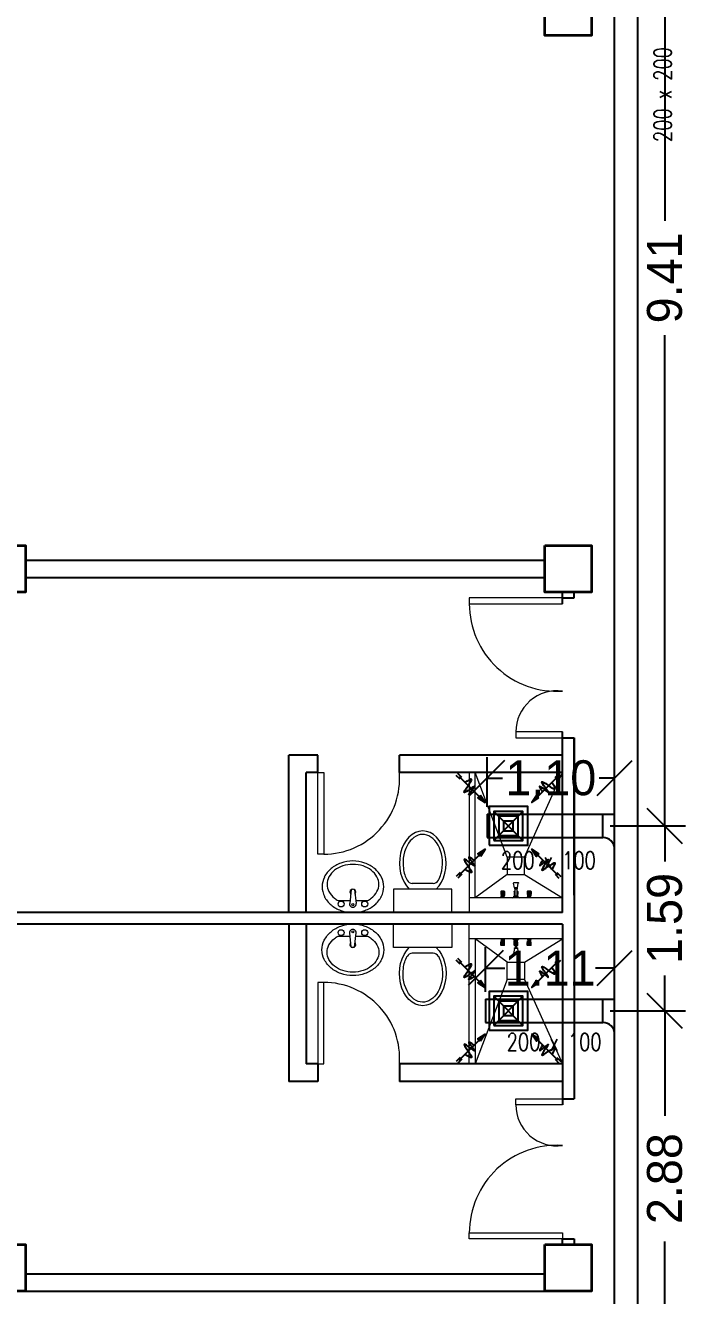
# Model space of a CAD drawing. Header units: inches. Extents: x 57 to 217, y -85 to 29.
# Drawn here: x 162.09 to 167.78, y -72.91 to -62.01 of the extents above; entities that cross this region are included whole.
import ezdxf

# ---------------------------------------------------------------- set-up
doc = ezdxf.new("R2010")
doc.units = ezdxf.units.IN
doc.header["$MEASUREMENT"] = 0
for name, color, linetype in [('AIR', 7, 'Continuous'), ('AIR-00', 8, 'Continuous'), ('AIR-03', 30, 'Continuous'), ('dimen', 7, 'Continuous'), ('ducting label', 7, 'Continuous'), ('exhaust', 7, 'Continuous')]:
    doc.layers.add(name, color=color, linetype=linetype)
doc.styles.add('Arch-Dim', font='simplex.shx', dxfattribs={"width": 0.75})
doc.dimstyles.new('Copy of dimension', dxfattribs={"dimtxt": 0.3, "dimasz": 0.3, "dimexe": 0.18, "dimexo": 0.0625, "dimgap": 0.09, "dimtad": 0, "dimzin": 0, "dimdsep": 46, "dimtxsty": 'Standard', "dimblk": 'OBLIQUE', "dimcen": 0.09, "dimclrd": 256, "dimclre": 256, "dimclrt": 256, "dimadec": 0, "dimazin": 0, "dimtfac": 1, "dimtofl": 0, "dimtmove": 0, "dimatfit": 3, "dimldrblk": 'OBLIQUE', "dimfxl": 1, "dimtolj": 1, "dimtzin": 0, "dimarcsym": 0})

# ---------------------------------------------------------------- blocks, each defined once
blk = doc.blocks.new('GRILL-C-IN')
at = {"layer": 'AIR-00', "ltscale": 3}
for p, q in [((-0.601, 0.623), (-0.651, 0.674)), ((0.601, 0.623), (0.651, 0.674)), ((-0.623, 0.601), (-0.674, 0.651)), ((-0.637, 0.637), (-0.3, 0.3)), ((0.637, 0.637), (0.3, 0.3)), ((0.623, 0.601), (0.674, 0.651)), ((-0.637, -0.637), (-0.3, -0.3)), ((0.637, -0.637), (0.3, -0.3)), ((-0.623, -0.601), (-0.674, -0.651)), ((-0.601, -0.623), (-0.651, -0.674)), ((0.601, -0.623), (0.651, -0.674)), ((0.623, -0.601), (0.674, -0.651))]:
    blk.add_line(p, q, dxfattribs=at)
at = {"layer": 'AIR-00', "color": 50}
for p, q in [((-0.188, 0.187), (0.187, -0.188)), ((0.187, 0.187), (-0.188, -0.188))]:
    blk.add_line(p, q, dxfattribs=at)
at = {"layer": 'AIR-00', "ltscale": 3}
for points in [[(-0.362, 0.393), (-0.393, 0.362), (-0.3, 0.3)], [(0.393, 0.362), (0.362, 0.393), (0.3, 0.3)], [(-0.362, -0.393), (-0.393, -0.362), (-0.3, -0.3)], [(0.393, -0.362), (0.362, -0.393), (0.3, -0.3)]]:
    blk.add_lwpolyline(points, close=True, dxfattribs=at)
at = {"layer": 'AIR-00', "color": 50}
for points in [[(-0.188, -0.188), (0.187, -0.188), (0.187, 0.187), (-0.188, 0.187)], [(-0.125, -0.125), (0.125, -0.125), (0.125, 0.125), (-0.125, 0.125)], [(-0.062, -0.062), (0.062, -0.062), (0.062, 0.062), (-0.062, 0.062)]]:
    blk.add_lwpolyline(points, close=True, dxfattribs=at)
at = {"layer": 'AIR-00', "ltscale": 3}
for points in [[(-0.441, 0.441), (-0.512, 0.404), (-0.432, 0.514), (-0.568, 0.43), (-0.477, 0.6), (-0.561, 0.561)], [(0.441, 0.441), (0.404, 0.512), (0.514, 0.432), (0.43, 0.568), (0.6, 0.477), (0.561, 0.561)], [(-0.441, -0.441), (-0.512, -0.404), (-0.432, -0.514), (-0.568, -0.43), (-0.477, -0.6), (-0.561, -0.561)], [(0.441, -0.441), (0.404, -0.512), (0.514, -0.432), (0.43, -0.568), (0.6, -0.477), (0.561, -0.561)]]:
    blk.add_spline(points, degree=3, dxfattribs=at)
for points in [[(-0.3, 0.3), (-0.362, 0.393), (-0.393, 0.362)], [(0.3, 0.3), (0.393, 0.362), (0.362, 0.393)], [(-0.3, -0.3), (-0.362, -0.393), (-0.393, -0.362)], [(0.3, -0.3), (0.393, -0.362), (0.362, -0.393)]]:
    blk.add_solid(points, dxfattribs=at)
at = {"layer": 'AIR-03', "color": 6}
blk.add_lwpolyline([(-0.25, -0.25), (0.25, -0.25), (0.25, 0.25), (-0.25, 0.25)], close=True, dxfattribs=at)
blk = doc.blocks.new('_Oblique')
at = {"color": 0, "linetype": 'ByBlock', "lineweight": -2}
blk.add_line((-0.5, -0.5), (0.5, 0.5), dxfattribs=at)
blk = doc.blocks.new('*D115')
at = {"layer": 'Defpoints', "color": 0, "transparency": 16777216}
for p in [(167.05, -70.471), (167.58, -70.471), (167.35, -73.351)]:
    blk.add_point(p, dxfattribs=at)
at = {"layer": 'dimen', "lineweight": -2, "transparency": 16777216}
for p, q in [((167.112, -70.471), (167.76, -70.471)), ((167.58, -70.471), (167.58, -71.371)), ((167.58, -73.351), (167.58, -72.451)), ((167.412, -73.351), (167.76, -73.351))]:
    blk.add_line(p, q, dxfattribs=at)
at = {"layer": 'dimen', "lineweight": -2, "transparency": 16777216, "xscale": 0.3, "yscale": 0.3, "zscale": 0.3}
for p, rotation in [((167.58, -70.471), 90), ((167.58, -73.351), 270)]:
    blk.add_blockref('_Oblique', p, dxfattribs=dict(at, rotation=rotation))
at = {"layer": 'dimen', "transparency": 16777216, "insert": (167.58, -71.911), "char_height": 0.3, "attachment_point": 5, "rotation": 90}
blk.add_mtext('\\A1;2.88', dxfattribs=at)
blk = doc.blocks.new('*D116')
at = {"layer": 'Defpoints', "color": 0, "transparency": 16777216}
for p in [(167.05, -68.884), (167.58, -68.884), (167.05, -70.471)]:
    blk.add_point(p, dxfattribs=at)
at = {"layer": 'dimen', "lineweight": -2, "transparency": 16777216}
for p, q in [((167.112, -68.884), (167.76, -68.884)), ((167.58, -68.884), (167.58, -69.188)), ((167.58, -70.471), (167.58, -70.168)), ((167.112, -70.471), (167.76, -70.471))]:
    blk.add_line(p, q, dxfattribs=at)
at = {"layer": 'dimen', "lineweight": -2, "transparency": 16777216, "xscale": 0.3, "yscale": 0.3, "zscale": 0.3}
for p, rotation in [((167.58, -68.884), 90), ((167.58, -70.471), 270)]:
    blk.add_blockref('_Oblique', p, dxfattribs=dict(at, rotation=rotation))
at = {"layer": 'dimen', "transparency": 16777216, "insert": (167.58, -69.678), "char_height": 0.3, "attachment_point": 5, "rotation": 90}
blk.add_mtext('\\A1;1.59', dxfattribs=at)
blk = doc.blocks.new('*D117')
at = {"layer": 'Defpoints', "color": 0, "transparency": 16777216}
for p in [(167.05, -59.479), (167.58, -59.479), (167.05, -68.884)]:
    blk.add_point(p, dxfattribs=at)
at = {"layer": 'dimen', "lineweight": -2, "transparency": 16777216}
for p, q in [((167.112, -59.479), (167.76, -59.479)), ((167.58, -59.479), (167.58, -63.691)), ((167.58, -68.884), (167.58, -64.671)), ((167.112, -68.884), (167.76, -68.884))]:
    blk.add_line(p, q, dxfattribs=at)
at = {"layer": 'dimen', "lineweight": -2, "transparency": 16777216, "xscale": 0.3, "yscale": 0.3, "zscale": 0.3}
for p, rotation in [((167.58, -59.479), 90), ((167.58, -68.884), 270)]:
    blk.add_blockref('_Oblique', p, dxfattribs=dict(at, rotation=rotation))
at = {"layer": 'dimen', "transparency": 16777216, "insert": (167.58, -64.181), "char_height": 0.3, "attachment_point": 5, "rotation": 90}
blk.add_mtext('\\A1;9.41', dxfattribs=at)
blk = doc.blocks.new('*D121')
at = {"layer": 'Defpoints', "color": 0, "transparency": 16777216}
for p in [(166.054, -68.473), (166.054, -68.784), (167.15, -68.784)]:
    blk.add_point(p, dxfattribs=at)
at = {"layer": 'dimen', "lineweight": -2, "transparency": 16777216}
for p, q in [((166.054, -68.721), (166.054, -68.293)), ((167.15, -68.721), (167.15, -68.293)), ((166.054, -68.473), (166.187, -68.473)), ((167.15, -68.473), (167.017, -68.473))]:
    blk.add_line(p, q, dxfattribs=at)
at = {"layer": 'dimen', "lineweight": -2, "transparency": 16777216, "xscale": 0.3, "yscale": 0.3, "zscale": 0.3, "rotation": 180}
blk.add_blockref('_Oblique', (166.054, -68.473), dxfattribs=at)
at = {"layer": 'dimen', "lineweight": -2, "transparency": 16777216, "xscale": 0.3, "yscale": 0.3, "zscale": 0.3}
blk.add_blockref('_Oblique', (167.15, -68.473), dxfattribs=at)
at = {"layer": 'dimen', "transparency": 16777216, "insert": (166.602, -68.473), "char_height": 0.3, "attachment_point": 5}
blk.add_mtext('\\A1;1.10', dxfattribs=at)
blk = doc.blocks.new('*D122')
at = {"layer": 'Defpoints', "color": 0, "transparency": 16777216}
for p in [(166.042, -70.104), (166.042, -70.371), (167.15, -70.371)]:
    blk.add_point(p, dxfattribs=at)
at = {"layer": 'dimen', "lineweight": -2, "transparency": 16777216}
for p, q in [((166.042, -70.309), (166.042, -69.924)), ((167.15, -70.309), (167.15, -69.924)), ((166.042, -70.104), (166.206, -70.104)), ((167.15, -70.104), (166.986, -70.104))]:
    blk.add_line(p, q, dxfattribs=at)
at = {"layer": 'dimen', "lineweight": -2, "transparency": 16777216, "xscale": 0.3, "yscale": 0.3, "zscale": 0.3, "rotation": 180}
blk.add_blockref('_Oblique', (166.042, -70.104), dxfattribs=at)
at = {"layer": 'dimen', "lineweight": -2, "transparency": 16777216, "xscale": 0.3, "yscale": 0.3, "zscale": 0.3}
blk.add_blockref('_Oblique', (167.15, -70.104), dxfattribs=at)
at = {"layer": 'dimen', "transparency": 16777216, "insert": (166.596, -70.104), "char_height": 0.3, "attachment_point": 5}
blk.add_mtext('\\A1;1.11', dxfattribs=at)

msp = doc.modelspace()

# ---------------------------------------------------------------- linework, layer by layer
at = {"color": 8, "lineweight": 25}
for p, q in [((162.09, -66.602), (166.552, -66.602)), ((162.09, -66.752), (166.552, -66.752)), ((166.702, -69.627), (161.84, -69.627)), ((166.702, -69.727), (161.84, -69.727)), ((162.09, -72.727), (166.552, -72.727)), ((162.09, -72.877), (166.552, -72.877))]:
    msp.add_line(p, q, dxfattribs=at)
at = {"color": 8, "linetype": 'ByBlock', "lineweight": 25}
for p, q in [((166.702, -66.977), (166.702, -66.877)), ((166.702, -66.927), (166.802, -66.927)), ((166.802, -66.927), (166.802, -66.877)), ((166.702, -69.627), (166.702, -68.077)), ((166.702, -68.127), (166.802, -68.127)), ((166.802, -69.477), (166.802, -68.127)), ((166.802, -68.127), (166.802, -71.227)), ((166.702, -69.727), (166.702, -71.277)), ((166.802, -69.877), (166.802, -71.227)), ((166.702, -71.227), (166.802, -71.227)), ((166.702, -72.477), (166.702, -72.427)), ((166.702, -72.427), (166.802, -72.427)), ((166.802, -72.427), (166.802, -72.477))]:
    msp.add_line(p, q, dxfattribs=at)
at = {"color": 8, "linetype": 'ByBlock', "lineweight": 25, "ltscale": 0.3}
for p, q in [((164.602, -68.277), (164.352, -68.277)), ((164.352, -69.627), (164.352, -68.277)), ((164.602, -68.427), (164.602, -68.277)), ((166.702, -68.277), (165.302, -68.277)), ((165.302, -68.427), (165.302, -68.277)), ((164.602, -68.427), (164.502, -68.427)), ((164.502, -69.627), (164.502, -68.427)), ((166.702, -68.427), (165.302, -68.427)), ((164.352, -69.727), (164.352, -71.077)), ((164.502, -69.727), (164.502, -70.927)), ((164.602, -70.927), (164.502, -70.927)), ((164.602, -70.927), (164.602, -71.077)), ((166.702, -70.927), (165.302, -70.927)), ((165.302, -70.927), (165.302, -71.077)), ((164.602, -71.077), (164.352, -71.077)), ((166.702, -71.077), (165.302, -71.077))]:
    msp.add_line(p, q, dxfattribs=at)
at = {"color": 8, "linetype": 'ByBlock', "lineweight": 9, "ltscale": 0.3}
for p, q in [((166.227, -69.152), (165.952, -68.427)), ((166.377, -69.152), (166.702, -68.427)), ((166.227, -69.302), (165.952, -69.502)), ((166.377, -69.302), (166.702, -69.502)), ((166.227, -70.052), (165.952, -69.852)), ((166.377, -70.052), (166.702, -69.852)), ((166.227, -70.202), (165.952, -70.927)), ((166.377, -70.202), (166.702, -70.927))]:
    msp.add_line(p, q, dxfattribs=at)
at = {"color": 8, "lineweight": 9}
for p, q in [((164.888, -69.429), (164.875, -69.551)), ((164.917, -69.429), (164.93, -69.551)), ((165.252, -69.427), (165.252, -69.627)), ((165.752, -69.427), (165.252, -69.427)), ((165.593, -69.377), (165.412, -69.377)), ((165.752, -69.627), (165.752, -69.427)), ((166.29, -69.416), (166.281, -69.375)), ((166.283, -69.37), (166.322, -69.37)), ((166.315, -69.416), (166.29, -69.416)), ((166.29, -69.416), (166.29, -69.424)), ((166.315, -69.416), (166.29, -69.416)), ((166.29, -69.424), (166.315, -69.424)), ((166.295, -69.486), (166.295, -69.424)), ((166.31, -69.424), (166.31, -69.486)), ((166.315, -69.416), (166.323, -69.375)), ((166.315, -69.424), (166.315, -69.416)), ((166.176, -69.445), (166.172, -69.447)), ((166.172, -69.447), (166.172, -69.469)), ((166.205, -69.447), (166.172, -69.447)), ((166.172, -69.469), (166.174, -69.473)), ((166.172, -69.501), (166.175, -69.494)), ((166.172, -69.501), (166.172, -69.502)), ((166.206, -69.501), (166.172, -69.501)), ((166.206, -69.502), (166.172, -69.502)), ((166.175, -69.469), (166.183, -69.469)), ((166.175, -69.474), (166.175, -69.48)), ((166.203, -69.48), (166.175, -69.48)), ((166.175, -69.48), (166.175, -69.483)), ((166.202, -69.483), (166.175, -69.483)), ((166.202, -69.494), (166.175, -69.494)), ((166.176, -69.443), (166.176, -69.445)), ((166.202, -69.443), (166.176, -69.443)), ((166.202, -69.445), (166.176, -69.445)), ((166.176, -69.455), (166.176, -69.468)), ((166.177, -69.494), (166.177, -69.483)), ((166.183, -69.455), (166.183, -69.467)), ((166.195, -69.455), (166.195, -69.467)), ((166.202, -69.469), (166.195, -69.469)), ((166.2, -69.494), (166.2, -69.483)), ((166.202, -69.443), (166.202, -69.445)), ((166.202, -69.445), (166.205, -69.447)), ((166.202, -69.455), (166.202, -69.468)), ((166.203, -69.48), (166.202, -69.483)), ((166.206, -69.501), (166.202, -69.494)), ((166.205, -69.469), (166.203, -69.473)), ((166.203, -69.474), (166.203, -69.48)), ((166.205, -69.447), (166.205, -69.469)), ((166.206, -69.501), (166.206, -69.502)), ((166.273, -69.502), (166.285, -69.496)), ((166.331, -69.502), (166.273, -69.502)), ((166.285, -69.486), (166.32, -69.486)), ((166.285, -69.496), (166.285, -69.486)), ((166.285, -69.496), (166.32, -69.496)), ((166.32, -69.496), (166.285, -69.496)), ((166.289, -69.445), (166.286, -69.447)), ((166.295, -69.447), (166.286, -69.447)), ((166.286, -69.447), (166.286, -69.469)), ((166.286, -69.469), (166.288, -69.473)), ((166.288, -69.474), (166.288, -69.48)), ((166.295, -69.48), (166.288, -69.48)), ((166.288, -69.48), (166.289, -69.483)), ((166.295, -69.443), (166.289, -69.443)), ((166.289, -69.443), (166.289, -69.445)), ((166.295, -69.445), (166.289, -69.445)), ((166.289, -69.455), (166.289, -69.468)), ((166.289, -69.469), (166.295, -69.469)), ((166.295, -69.483), (166.289, -69.483)), ((166.291, -69.486), (166.291, -69.483)), ((166.31, -69.486), (166.295, -69.486)), ((166.315, -69.443), (166.31, -69.443)), ((166.315, -69.445), (166.31, -69.445)), ((166.319, -69.447), (166.31, -69.447)), ((166.316, -69.469), (166.31, -69.469)), ((166.316, -69.48), (166.31, -69.48)), ((166.316, -69.483), (166.31, -69.483)), ((166.314, -69.486), (166.314, -69.483)), ((166.315, -69.443), (166.315, -69.445)), ((166.315, -69.445), (166.319, -69.447)), ((166.315, -69.455), (166.315, -69.468)), ((166.316, -69.474), (166.316, -69.48)), ((166.316, -69.48), (166.316, -69.483)), ((166.319, -69.469), (166.317, -69.473)), ((166.319, -69.447), (166.319, -69.469)), ((166.32, -69.486), (166.32, -69.496)), ((166.32, -69.496), (166.331, -69.502)), ((166.403, -69.445), (166.399, -69.447)), ((166.433, -69.447), (166.399, -69.447)), ((166.399, -69.447), (166.399, -69.469)), ((166.399, -69.469), (166.402, -69.473)), ((166.399, -69.501), (166.402, -69.494)), ((166.433, -69.501), (166.399, -69.501)), ((166.399, -69.501), (166.399, -69.502)), ((166.433, -69.502), (166.399, -69.502)), ((166.402, -69.474), (166.402, -69.48)), ((166.402, -69.48), (166.403, -69.483)), ((166.43, -69.48), (166.402, -69.48)), ((166.43, -69.494), (166.402, -69.494)), ((166.429, -69.443), (166.403, -69.443)), ((166.403, -69.443), (166.403, -69.445)), ((166.429, -69.445), (166.403, -69.445)), ((166.403, -69.455), (166.403, -69.468)), ((166.403, -69.469), (166.41, -69.469)), ((166.429, -69.483), (166.403, -69.483)), ((166.405, -69.494), (166.405, -69.483)), ((166.41, -69.455), (166.41, -69.467)), ((166.422, -69.455), (166.422, -69.467)), ((166.429, -69.469), (166.422, -69.469)), ((166.427, -69.494), (166.427, -69.483)), ((166.429, -69.443), (166.429, -69.445)), ((166.429, -69.445), (166.433, -69.447)), ((166.429, -69.455), (166.429, -69.468)), ((166.43, -69.48), (166.429, -69.483)), ((166.433, -69.469), (166.43, -69.473)), ((166.43, -69.474), (166.43, -69.48)), ((166.433, -69.501), (166.43, -69.494)), ((166.433, -69.447), (166.433, -69.469)), ((166.433, -69.501), (166.433, -69.502)), ((165.252, -69.627), (165.752, -69.627)), ((165.252, -69.927), (165.252, -69.727)), ((165.252, -69.727), (165.752, -69.727)), ((165.752, -69.727), (165.752, -69.927)), ((164.888, -69.925), (164.875, -69.803)), ((164.917, -69.925), (164.93, -69.803)), ((166.172, -69.853), (166.172, -69.852)), ((166.206, -69.852), (166.172, -69.852)), ((166.172, -69.853), (166.175, -69.859)), ((166.206, -69.853), (166.172, -69.853)), ((166.202, -69.859), (166.175, -69.859)), ((166.202, -69.871), (166.175, -69.871)), ((166.175, -69.873), (166.175, -69.871)), ((166.175, -69.879), (166.175, -69.873)), ((166.203, -69.873), (166.175, -69.873)), ((166.177, -69.859), (166.177, -69.871)), ((166.2, -69.859), (166.2, -69.871)), ((166.206, -69.853), (166.202, -69.859)), ((166.203, -69.873), (166.202, -69.871)), ((166.203, -69.879), (166.203, -69.873)), ((166.206, -69.853), (166.206, -69.852)), ((166.273, -69.852), (166.285, -69.858)), ((166.331, -69.852), (166.273, -69.852)), ((166.285, -69.858), (166.32, -69.858)), ((166.32, -69.858), (166.285, -69.858)), ((166.285, -69.858), (166.285, -69.867)), ((166.285, -69.867), (166.32, -69.867)), ((166.288, -69.873), (166.289, -69.871)), ((166.295, -69.873), (166.288, -69.873)), ((166.288, -69.879), (166.288, -69.873)), ((166.295, -69.871), (166.289, -69.871)), ((166.291, -69.867), (166.291, -69.871)), ((166.295, -69.867), (166.295, -69.93)), ((166.31, -69.867), (166.295, -69.867)), ((166.31, -69.93), (166.31, -69.867)), ((166.316, -69.871), (166.31, -69.871)), ((166.316, -69.873), (166.31, -69.873)), ((166.314, -69.867), (166.314, -69.871)), ((166.316, -69.873), (166.316, -69.871)), ((166.316, -69.879), (166.316, -69.873)), ((166.32, -69.858), (166.331, -69.852)), ((166.32, -69.867), (166.32, -69.858)), ((166.433, -69.852), (166.399, -69.852)), ((166.399, -69.853), (166.399, -69.852)), ((166.433, -69.853), (166.399, -69.853)), ((166.399, -69.853), (166.402, -69.859)), ((166.43, -69.859), (166.402, -69.859)), ((166.402, -69.873), (166.403, -69.871)), ((166.43, -69.873), (166.402, -69.873)), ((166.402, -69.879), (166.402, -69.873)), ((166.429, -69.871), (166.403, -69.871)), ((166.405, -69.859), (166.405, -69.871)), ((166.427, -69.859), (166.427, -69.871)), ((166.43, -69.873), (166.429, -69.871)), ((166.433, -69.853), (166.43, -69.859)), ((166.43, -69.879), (166.43, -69.873)), ((166.433, -69.853), (166.433, -69.852)), ((165.752, -69.927), (165.252, -69.927)), ((165.593, -69.977), (165.412, -69.977)), ((166.172, -69.885), (166.174, -69.881)), ((166.172, -69.907), (166.172, -69.885)), ((166.176, -69.909), (166.172, -69.907)), ((166.205, -69.907), (166.172, -69.907)), ((166.175, -69.885), (166.183, -69.885)), ((166.176, -69.898), (166.176, -69.886)), ((166.176, -69.911), (166.176, -69.909)), ((166.202, -69.909), (166.176, -69.909)), ((166.202, -69.911), (166.176, -69.911)), ((166.183, -69.898), (166.183, -69.886)), ((166.202, -69.885), (166.195, -69.885)), ((166.195, -69.898), (166.195, -69.886)), ((166.202, -69.898), (166.202, -69.886)), ((166.202, -69.909), (166.205, -69.907)), ((166.202, -69.911), (166.202, -69.909)), ((166.205, -69.885), (166.203, -69.881)), ((166.205, -69.907), (166.205, -69.885)), ((166.29, -69.937), (166.281, -69.979)), ((166.283, -69.984), (166.322, -69.984)), ((166.286, -69.885), (166.288, -69.881)), ((166.286, -69.907), (166.286, -69.885)), ((166.295, -69.907), (166.286, -69.907)), ((166.289, -69.909), (166.286, -69.907)), ((166.289, -69.885), (166.295, -69.885)), ((166.289, -69.898), (166.289, -69.886)), ((166.295, -69.909), (166.289, -69.909)), ((166.289, -69.911), (166.289, -69.909)), ((166.295, -69.911), (166.289, -69.911)), ((166.29, -69.937), (166.29, -69.93)), ((166.29, -69.93), (166.315, -69.93)), ((166.315, -69.937), (166.29, -69.937)), ((166.315, -69.937), (166.29, -69.937)), ((166.316, -69.885), (166.31, -69.885)), ((166.319, -69.907), (166.31, -69.907)), ((166.315, -69.909), (166.31, -69.909)), ((166.315, -69.911), (166.31, -69.911)), ((166.315, -69.898), (166.315, -69.886)), ((166.315, -69.909), (166.319, -69.907)), ((166.315, -69.911), (166.315, -69.909)), ((166.315, -69.93), (166.315, -69.937)), ((166.315, -69.937), (166.323, -69.979)), ((166.319, -69.885), (166.317, -69.881)), ((166.319, -69.907), (166.319, -69.885)), ((166.399, -69.885), (166.402, -69.881)), ((166.399, -69.907), (166.399, -69.885)), ((166.433, -69.907), (166.399, -69.907)), ((166.403, -69.909), (166.399, -69.907)), ((166.403, -69.885), (166.41, -69.885)), ((166.403, -69.898), (166.403, -69.886)), ((166.429, -69.909), (166.403, -69.909)), ((166.403, -69.911), (166.403, -69.909)), ((166.429, -69.911), (166.403, -69.911)), ((166.41, -69.898), (166.41, -69.886)), ((166.429, -69.885), (166.422, -69.885)), ((166.422, -69.898), (166.422, -69.886)), ((166.429, -69.898), (166.429, -69.886)), ((166.429, -69.909), (166.433, -69.907)), ((166.429, -69.911), (166.429, -69.909)), ((166.433, -69.885), (166.43, -69.881)), ((166.433, -69.907), (166.433, -69.885))]:
    msp.add_line(p, q, dxfattribs=at)
at = {"color": 8, "linetype": 'ByBlock', "lineweight": 9}
for p, q in [((166.702, -69.502), (165.902, -69.502)), ((166.702, -69.852), (165.902, -69.852)), ((166.802, -69.927), (166.802, -69.877))]:
    msp.add_line(p, q, dxfattribs=at)
at = {"color": 8, "lineweight": 35}
for points in [[(166.552, -61.702), (166.952, -61.702), (166.952, -62.102), (166.552, -62.102)], [(161.69, -66.477), (162.09, -66.477), (162.09, -66.877), (161.69, -66.877)], [(166.552, -66.477), (166.952, -66.477), (166.952, -66.877), (166.552, -66.877)], [(161.69, -72.477), (162.09, -72.477), (162.09, -72.877), (161.69, -72.877)], [(166.552, -72.477), (166.952, -72.477), (166.952, -72.877), (166.552, -72.877)]]:
    msp.add_lwpolyline(points, close=True, dxfattribs=at)
at = {"color": 8, "lineweight": 13, "ltscale": 0.03}
for points in [[(166.702, -66.977), (166.702, -66.927), (165.902, -66.927), (165.902, -66.977)], [(166.702, -68.127), (166.702, -68.077), (166.302, -68.077), (166.302, -68.127)], [(164.602, -68.427), (164.652, -68.427), (164.652, -69.127), (164.602, -69.127)], [(164.602, -70.927), (164.652, -70.927), (164.652, -70.227), (164.602, -70.227)], [(166.702, -71.227), (166.702, -71.277), (166.302, -71.277), (166.302, -71.227)], [(166.702, -72.377), (166.702, -72.427), (165.902, -72.427), (165.902, -72.377)]]:
    msp.add_lwpolyline(points, close=True, dxfattribs=at)
at = {"color": 8, "linetype": 'ByBlock', "lineweight": 9, "ltscale": 0.3}
for points in [[(165.952, -69.502), (165.952, -68.427), (165.902, -68.427), (165.902, -69.627), (165.902, -69.627)], [(165.952, -69.852), (165.952, -70.927), (165.902, -70.927), (165.902, -69.727), (165.902, -69.727)]]:
    msp.add_lwpolyline(points, dxfattribs=at)
at = {"color": 8, "lineweight": 9}
for points in [[(165.125, -69.385, 0.124838), (165.109, -69.322, 0.105788), (165.06, -69.265, 0.086697), (164.99, -69.228, 0.076776), (164.902, -69.215, 0.076776), (164.815, -69.228, 0.086697), (164.745, -69.265, 0.105788), (164.696, -69.322, 0.124838), (164.68, -69.385, 0.124838), (164.696, -69.447, 0.105788), (164.745, -69.505, 0.040067), (164.776, -69.525), (164.878, -69.525, 0.040067)], [(164.927, -69.525), (165.029, -69.525, 0.040067), (165.06, -69.505, 0.105788), (165.109, -69.447, 0.124838), (165.125, -69.385, 0.124838)], [(165.125, -69.969, -0.124838), (165.109, -70.031, -0.105788), (165.06, -70.089, -0.086697), (164.99, -70.125, -0.076776), (164.902, -70.139, -0.076776), (164.815, -70.125, -0.086697), (164.745, -70.089, -0.105788), (164.696, -70.031, -0.124838), (164.68, -69.969, -0.124838), (164.696, -69.906, -0.105788), (164.745, -69.849, -0.040067), (164.776, -69.829), (164.878, -69.829, -0.040067)], [(164.927, -69.829), (165.029, -69.829, -0.040067), (165.06, -69.849, -0.105788), (165.109, -69.906, -0.124838), (165.125, -69.969, -0.124838)]]:
    msp.add_lwpolyline(points, format="xyb", dxfattribs=at)
at = {"color": 8, "linetype": 'ByBlock', "lineweight": 9, "ltscale": 0.03}
for points in [[(166.227, -69.302), (166.377, -69.302), (166.377, -69.152), (166.227, -69.152)], [(166.227, -70.052), (166.377, -70.052), (166.377, -70.202), (166.227, -70.202)]]:
    msp.add_lwpolyline(points, close=True, dxfattribs=at)
at = {"color": 8, "lineweight": 9}
msp.add_lwpolyline([(165.167, -69.948, -0.11576), (165.148, -70.03, -0.104047), (165.09, -70.104, -0.090875), (165.006, -70.151, -0.083344), (164.902, -70.169, -0.083344), (164.799, -70.151, -0.090875), (164.715, -70.104, -0.104047), (164.657, -70.03, -0.11576), (164.637, -69.948, -0.11576), (164.657, -69.865, -0.104047), (164.715, -69.792, -0.090875), (164.799, -69.744, -0.083344), (164.902, -69.727, -0.083344), (165.006, -69.744, -0.090875), (165.09, -69.792, -0.104047), (165.148, -69.865, -0.11576)], format="xyb", close=True, dxfattribs=at)
for centre, radius in [((164.801, -69.554), 0.0255), ((165.004, -69.554), 0.0255), ((164.902, -69.56), 0.0095), ((164.801, -69.8), 0.0255), ((164.902, -69.793), 0.0095), ((165.004, -69.8), 0.0255)]:
    msp.add_circle(centre, radius, dxfattribs=at)
at = {"color": 8, "lineweight": 13, "ltscale": 0.03}
for centre, radius, start, end in [((166.654, -66.977), 0.752, 180, 273.6952), ((166.655, -68.077), 0.353, 82.3719, 180), ((164.652, -68.475), 0.652, 270, 4.2422), ((164.652, -70.879), 0.652, 355.7578, 90), ((166.655, -71.277), 0.353, 180, 277.6281), ((166.654, -72.377), 0.752, 86.3048, 180)]:
    msp.add_arc(centre, radius, start, end, dxfattribs=at)
at = {"color": 8, "lineweight": 9}
for centre, radius, start, end in [((164.886, -69.455), 0.267, 109.0569, 129.8268), ((164.902, -69.502), 0.317, 90, 109.0569), ((164.902, -69.502), 0.317, 70.9431, 90), ((164.919, -69.455), 0.267, 50.1732, 70.9431), ((164.823, -69.406), 0.185, 153.5873, 180), ((164.861, -69.425), 0.228, 129.8268, 153.5873), ((164.943, -69.425), 0.228, 26.4127, 50.1732), ((164.982, -69.406), 0.185, 360, 26.4127), ((164.823, -69.406), 0.185, 180, 206.4127), ((164.902, -69.452), 0.025, 126.3068, 221.2022), ((164.902, -69.523), 0.0948, 81.2026, 98.7974), ((164.902, -69.452), 0.025, 71.3793, 108.6207), ((164.902, -69.452), 0.025, 318.7978, 53.6932), ((164.982, -69.406), 0.185, 333.5873, 0), ((165.412, -69.327), 0.05, 208.0084, 270), ((165.593, -69.327), 0.05, 270, 331.8499), ((164.861, -69.387), 0.228, 206.4127, 230.1732), ((164.943, -69.387), 0.228, 309.8268, 333.5873), ((164.886, -69.357), 0.267, 230.1732, 250.9431), ((164.902, -69.31), 0.317, 250.9431, 270), ((164.902, -69.554), 0.028, 173.7545, 6.2455), ((164.902, -69.31), 0.317, 270, 289.0569), ((164.919, -69.357), 0.267, 289.0569, 309.8268), ((164.902, -69.8), 0.028, 353.7545, 186.2455), ((164.902, -69.902), 0.025, 138.7978, 233.6932), ((164.902, -69.831), 0.0948, 261.2026, 278.7974), ((164.902, -69.902), 0.025, 251.3793, 288.6207), ((164.902, -69.902), 0.025, 306.3068, 41.2022), ((165.412, -70.027), 0.05, 90, 151.9916), ((165.593, -70.027), 0.05, 28.1501, 90)]:
    msp.add_arc(centre, radius, start, end, dxfattribs=at)
for centre, major_axis, ratio, start_param, end_param in [((165.502, -69.202), (0, -0.275), 0.727273, 0.612555, 5.670631), ((166.285, -69.373), (-0.00268, 0.00268), 1, 6.066508, 7.43657), ((166.163, -69.456), (-0.00896, -0.00896), 1, 2.418785, 3.129871), ((166.16, -69.461), (-0.0118, -0.0118), 1, 1.703115, 1.83534), ((166.171, -69.474), (-0.00268, -0.00268), 1, 2.356082, 2.850023), ((166.172, -69.468), (-0.00268, -0.00268), 1, 1.728443, 2.356082), ((166.193, -69.456), (-0.00738, 0.00738), 1, 6.21008, 6.994878), ((166.186, -69.467), (-0.00268, 0.00268), 1, 0.785286, 1.412925), ((166.194, -69.462), (-0.00887, -0.00887), 1, -0.157871, 0.203142), ((166.189, -69.451), (-0.00268, -0.00268), 1, 3.214474, 4.639283), ((166.189, -69.47), (-0.00268, -0.00268), 1, 0.203142, 1.36743), ((166.184, -69.456), (-0.00738, 0.00738), 1, 4.000472, 4.78527), ((166.184, -69.462), (-0.00887, 0.00887), 1, 2.938226, 3.299239), ((166.191, -69.467), (-0.00268, 0.00268), 1, 3.299239, 3.926878), ((166.214, -69.456), (-0.00896, -0.00896), 1, -1.559299, -0.848214), ((166.206, -69.468), (-0.00268, 0.00268), 1, 0.785286, 1.412925), ((166.217, -69.461), (-0.0118, -0.0118), 1, -0.264769, -0.132543), ((166.207, -69.474), (-0.00268, -0.00268), 1, -1.279452, -0.785511), ((166.277, -69.456), (-0.00896, -0.00896), 1, 2.418785, 3.129871), ((166.274, -69.461), (-0.0118, 0.0118), 1, 3.273911, 3.406137), ((166.285, -69.474), (-0.00268, 0.00268), 1, 3.926878, 4.42082), ((166.285, -69.468), (-0.00268, 0.00268), 1, 3.299239, 3.926878), ((166.328, -69.456), (-0.00896, 0.00896), 1, 0.011497, 0.722582), ((166.319, -69.468), (-0.00268, -0.00268), 1, -0.785511, -0.157871), ((166.331, -69.461), (-0.0118, 0.0118), 1, 1.306028, 1.438253), ((166.32, -69.474), (-0.00268, -0.00268), 1, -1.279452, -0.785511), ((166.39, -69.456), (-0.00896, 0.00896), 1, 3.989582, 4.700667), ((166.388, -69.461), (-0.0118, -0.0118), 1, 1.703115, 1.83534), ((166.399, -69.468), (-0.00268, 0.00268), 1, 3.299239, 3.926878), ((166.398, -69.474), (-0.00268, 0.00268), 1, 3.926878, 4.42082), ((166.42, -69.456), (-0.00738, -0.00738), 1, 4.639283, 5.424081), ((166.414, -69.467), (-0.00268, 0.00268), 1, 0.785286, 1.412925), ((166.421, -69.462), (-0.00887, 0.00887), 1, 1.412925, 1.773938), ((166.416, -69.451), (-0.00268, 0.00268), 1, 4.78527, 6.21008), ((166.416, -69.47), (-0.00268, -0.00268), 1, 0.203142, 1.36743), ((166.412, -69.456), (-0.00738, 0.00738), 1, 4.000472, 4.78527), ((166.411, -69.462), (-0.00887, -0.00887), 1, 1.36743, 1.728443), ((166.418, -69.467), (-0.00268, 0.00268), 1, 3.299239, 3.926878), ((166.442, -69.456), (-0.00896, -0.00896), 1, -1.559299, -0.848214), ((166.433, -69.468), (-0.00268, -0.00268), 1, -0.785511, -0.157871), ((166.444, -69.461), (-0.0118, -0.0118), 1, -0.264769, -0.132543), ((166.434, -69.474), (-0.00268, 0.00268), 1, 0.291344, 0.785286), ((166.32, -69.981), (0.00268, -0.00268), 1, -0.216453, 1.153609)]:
    msp.add_ellipse(centre, major_axis=major_axis, ratio=ratio, start_param=start_param, end_param=end_param, dxfattribs=at)
at = {"color": 8, "lineweight": 9, "extrusion": (-4.99074e-41, 2.88216e-41, -1)}
msp.add_ellipse((166.32, -69.373), major_axis=(-0.00268, -0.00268), ratio=1, start_param=2.92514, end_param=4.295202, dxfattribs=at)
at = {"color": 8, "lineweight": 9, "extrusion": (0, 0, -1)}
msp.add_ellipse((165.502, -70.152), major_axis=(0, 0.275), ratio=0.727273, start_param=0.612555, end_param=5.670631, dxfattribs=at)
at = {"color": 8, "lineweight": 9, "extrusion": (-4.99074e-41, -2.88216e-41, -1)}
for centre, major_axis, start_param, end_param in [((166.163, -69.898), (0.00896, -0.00896), 5.560378, 6.271464), ((166.171, -69.879), (0.00268, -0.00268), 5.497675, 5.991616), ((166.16, -69.892), (-0.0118, -0.0118), 3.273911, 3.406137), ((166.172, -69.886), (0.00268, -0.00268), 4.870036, 5.497675), ((166.194, -69.891), (0.00887, -0.00887), 2.983721, 3.344735), ((166.186, -69.886), (-0.00268, -0.00268), 0.785286, 1.412925), ((166.193, -69.898), (0.00738, -0.00738), 1.497691, 2.282489), ((166.189, -69.903), (-0.00268, -0.00268), -1.497915, -0.073106), ((166.189, -69.884), (-0.00268, -0.00268), 1.773938, 2.938226), ((166.184, -69.891), (0.00887, -0.00887), 4.509022, 4.870036), ((166.184, -69.898), (-0.00738, -0.00738), 4.000472, 4.78527), ((166.191, -69.886), (-0.00268, -0.00268), 3.299239, 3.926878), ((166.206, -69.886), (0.00268, -0.00268), 2.356082, 2.983721), ((166.214, -69.898), (-0.00896, -0.00896), 0.011497, 0.722582), ((166.207, -69.879), (0.00268, -0.00268), 1.862141, 2.356082), ((166.217, -69.892), (-0.0118, -0.0118), 1.306028, 1.438253), ((166.285, -69.981), (0.00268, -0.00268), 1.354119, 2.724181), ((166.277, -69.898), (-0.00896, -0.00896), 3.989582, 4.700667), ((166.274, -69.892), (0.0118, -0.0118), 4.844707, 4.976933), ((166.285, -69.879), (-0.00268, -0.00268), 3.926878, 4.42082), ((166.285, -69.886), (-0.00268, -0.00268), 3.299239, 3.926878), ((166.319, -69.886), (-0.00268, -0.00268), 0.785286, 1.412925), ((166.328, -69.898), (-0.00896, -0.00896), 0.011497, 0.722582), ((166.32, -69.879), (-0.00268, -0.00268), 0.291344, 0.785286), ((166.331, -69.892), (0.0118, -0.0118), 2.876824, 3.009049), ((166.39, -69.898), (0.00896, -0.00896), 5.560378, 6.271464), ((166.388, -69.892), (-0.0118, -0.0118), 3.273911, 3.406137), ((166.398, -69.879), (0.00268, -0.00268), 5.497675, 5.991616), ((166.399, -69.886), (0.00268, -0.00268), 4.870036, 5.497675), ((166.414, -69.886), (-0.00268, -0.00268), 0.785286, 1.412925), ((166.42, -69.898), (0.00738, -0.00738), 1.497691, 2.282489), ((166.421, -69.891), (0.00887, -0.00887), 2.983721, 3.344735), ((166.416, -69.884), (-0.00268, -0.00268), 1.773938, 2.938226), ((166.416, -69.903), (-0.00268, -0.00268), -1.497915, -0.073106), ((166.411, -69.891), (0.00887, -0.00887), 4.509022, 4.870036), ((166.412, -69.898), (-0.00738, -0.00738), 4.000472, 4.78527), ((166.418, -69.886), (-0.00268, -0.00268), 3.299239, 3.926878), ((166.433, -69.886), (0.00268, -0.00268), 2.356082, 2.983721), ((166.442, -69.898), (-0.00896, -0.00896), 0.011497, 0.722582), ((166.434, -69.879), (0.00268, -0.00268), 1.862141, 2.356082), ((166.444, -69.892), (0.0118, -0.0118), 2.876824, 3.009049)]:
    msp.add_ellipse(centre, major_axis=major_axis, ratio=1, start_param=start_param, end_param=end_param, dxfattribs=at)
at = {"color": 8, "lineweight": 9}
for points in [[(165.637, -69.35), (165.646, -69.334), (165.653, -69.316), (165.68, -69.225), (165.675, -69.138), (165.617, -69.006), (165.567, -68.965), (165.469, -68.951), (165.417, -68.977), (165.343, -69.088), (165.325, -69.172), (165.341, -69.286), (165.352, -69.321), (165.368, -69.35)], [(165.637, -70.003), (165.646, -70.02), (165.653, -70.038), (165.68, -70.129), (165.675, -70.216), (165.617, -70.348), (165.567, -70.389), (165.469, -70.402), (165.417, -70.377), (165.343, -70.265), (165.325, -70.182), (165.341, -70.068), (165.352, -70.033), (165.368, -70.003)]]:
    msp.add_open_spline(points, degree=3, knots=[0.937253, 0.937253, 0.937253, 0.937253, 1.185372, 1.185372, 2.113864, 2.113864, 3.042356, 3.042356, 3.970847, 3.970847, 4.899339, 4.899339, 5.346062, 5.346062, 5.346062, 5.346062], dxfattribs=at)
at = {"layer": 'exhaust'}
for p, q in [((167.15, -73.251), (167.15, -58.212)), ((167.35, -73.351), (167.35, -58.212)), ((166.054, -68.784), (167.15, -68.784)), ((166.054, -68.784), (166.054, -68.984)), ((167.05, -68.984), (167.05, -68.784)), ((166.054, -68.984), (167.05, -68.984)), ((166.042, -70.371), (167.15, -70.371)), ((166.042, -70.371), (166.042, -70.571)), ((167.05, -70.571), (167.05, -70.371)), ((166.042, -70.571), (167.05, -70.571))]:
    msp.add_line(p, q, dxfattribs=at)
for centre in [(167.05, -69.084), (167.05, -70.671)]:
    msp.add_arc(centre, 0.1, 0, 90, dxfattribs=at)

# ---------------------------------------------------------------- block references
at = {"layer": 'AIR', "xscale": 0.6658363358532475, "yscale": 0.6658363358532475, "zscale": 0.6658363358532475}
for p in [(166.238, -68.884), (166.238, -70.471)]:
    msp.add_blockref('GRILL-C-IN', p, dxfattribs=at)

# ---------------------------------------------------------------- texts
at = {"layer": 'ducting label', "color": 3, "linetype": 'Continuous', "lineweight": 25, "char_height": 0.15, "attachment_point": 1, "style": 'Arch-Dim'}
for insert in [(166.174, -69.105), (166.223, -70.663)]:
    msp.add_mtext_dynamic_manual_height_columns('\\A1;{\\C240;\\c2367469;200 x 100}', width=1.19515, gutter_width=1.011, heights=[0], dxfattribs=dict(at, insert=insert))
at = {"layer": 'exhaust', "color": 240, "linetype": 'Continuous', "lineweight": 25, "true_color": 0xed1f24, "insert": (167.488, -63.015), "char_height": 0.15, "attachment_point": 1, "rotation": 90, "style": 'Arch-Dim'}
msp.add_mtext_dynamic_manual_height_columns('\\A1;200 x 200', width=1.19515, gutter_width=1.011, heights=[0], dxfattribs=at)

# ---------------------------------------------------------------- dimensions: what is measured, and where the dimension line sits
at = {"layer": 'dimen'}
for base, p1, p2, picture, middle in [((167.5799, -59.4787), (167.0498, -68.8838), (167.0498, -59.4787), '*D117', (167.5799, -64.1812)), ((167.58, -68.884), (167.05, -70.471), (167.05, -68.884), '*D116', (167.58, -69.678)), ((167.58, -70.471), (167.35, -73.351), (167.05, -70.471), '*D115', (167.58, -71.911))]:
    dim = msp.add_linear_dim(base=base, p1=p1, p2=p2, angle=90, dimstyle='Copy of dimension', dxfattribs=at)
    dim.commit()
    dim.dimension.update_dxf_attribs({"geometry": picture, "text_midpoint": middle})
for base, p1, p2, picture, middle in [((166.054, -68.473), (167.15, -68.784), (166.054, -68.784), '*D121', (166.602, -68.473)), ((166.042, -70.104), (167.15, -70.371), (166.042, -70.371), '*D122', (166.596, -70.104))]:
    dim = msp.add_linear_dim(base=base, p1=p1, p2=p2, dimstyle='Copy of dimension', dxfattribs=at)
    dim.commit()
    dim.dimension.update_dxf_attribs({"geometry": picture, "text_midpoint": middle})

doc.saveas('drawing.dxf')
